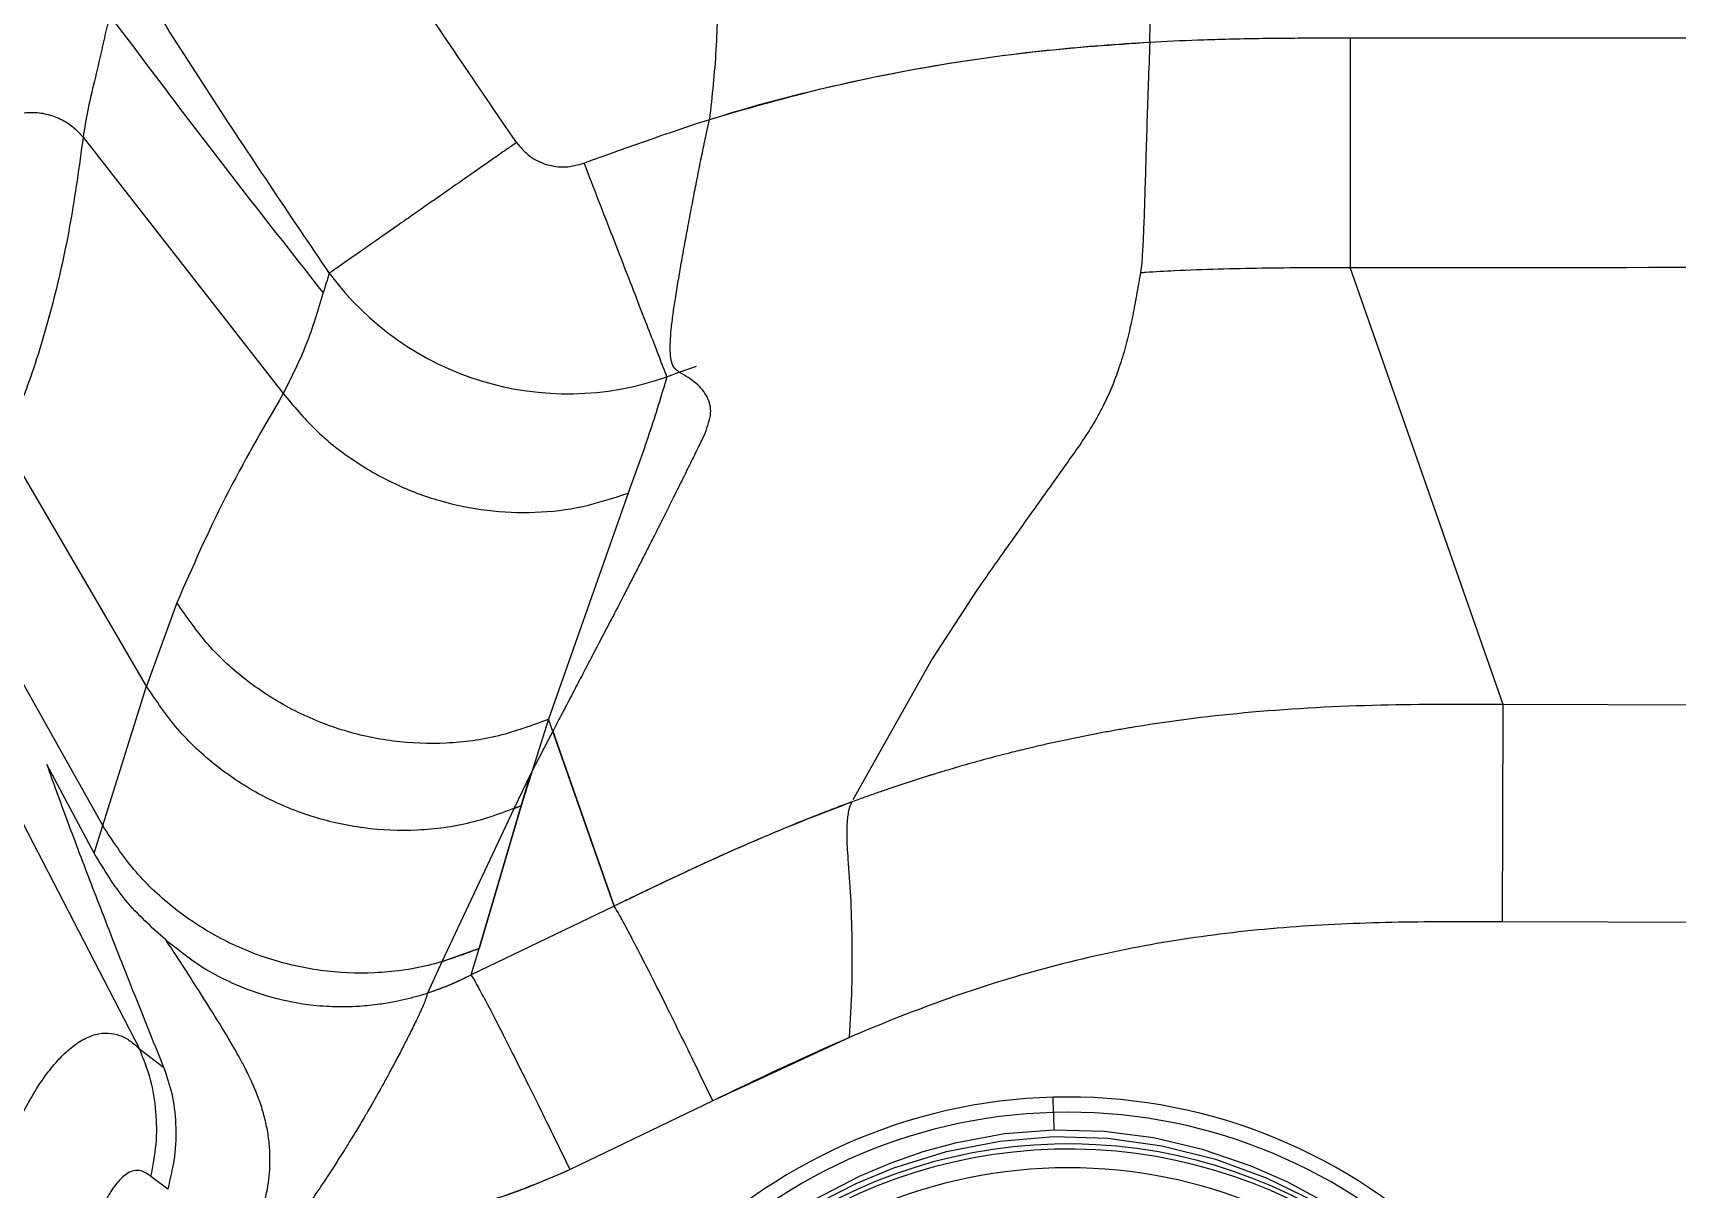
# Model space of a CAD drawing. Extents: x 832 to 912, y 781 to 934.
# Drawn here: x 857.35 to 864.39, y 806.38 to 811.33 of the extents above; entities that cross this region are included whole.
import ezdxf

# ---------------------------------------------------------------- set-up
doc = ezdxf.new("R2010")
doc.units = 0
doc.header["$MEASUREMENT"] = 0
doc.layers.add('1', color=4, linetype='Continuous')

# ---------------------------------------------------------------- blocks, each defined once
blk = doc.blocks.new('1930476 TOP VIEW')
at = {"layer": '1', "color": 3, "linetype": 'Continuous', "lineweight": 25}
for p, q in [((-0.0597, 2.2701), (-0.0614, 2.3355)), ((1.4607, 1.4515), (1.5158, 1.5096)), ((2.3355, 0.0601), (2.3356, 0.0601)), ((-2.3347, -0.0635), (-2.3347, -0.0635)), ((2.1833, -0.0532), (2.1843, -0.0037)), ((2.211, -0.0051), (2.2094, -0.0535)), ((-2.1944, -0.2413), (-2.2069, -0.1221)), ((-2.1802, -0.1192), (-2.1696, -0.2397)), ((1.6929, -1.607), (1.6582, -1.5738)), ((-1.5718, -1.6594), (-1.6048, -1.6943)), ((1.1917, -1.9327), (1.0069, -2.0382)), ((1.0175, -2.0515), (1.2036, -1.947)), ((1.2036, -1.947), (1.2268, -1.9847)), ((-1.1198, -2.0465), (-1.0986, -2.0077)), ((-1.0905, -2.0121), (-1.1115, -2.051)), ((-1.0905, -2.0121), (-0.9073, -2.1022)), ((-0.8973, -2.0884), (-1.0875, -1.9928)), ((-1.1115, -2.051), (-1.1115, -2.051)), ((0.3779, -2.3051), (0.3605, -2.3302))]:
    blk.add_line(p, q, dxfattribs=at)
at = {"layer": '1', "color": 3, "linetype": 'Continuous', "lineweight": 25, "flags": 128}
for points in [[(-0.0577, 2.1946), (-0.0582, 2.2143), (-0.0588, 2.2342), (-0.0592, 2.2514), (-0.0596, 2.265), (-0.0597, 2.2701)], [(-0.0577, 2.1946), (-0.2709, 2.1779), (-0.4811, 2.1392), (-0.6194, 2.1011), (-0.7565, 2.0533), (-0.8921, 1.9957), (-1.0821, 1.8969), (-1.2617, 1.7813), (-1.4307, 1.6488), (-1.5894, 1.4995), (-1.7069, 1.3698), (-1.8133, 1.2336), (-1.9087, 1.0911), (-1.993, 0.9422), (-2.0663, 0.7868), (-2.1432, 0.579), (-2.1978, 0.3685), (-2.23, 0.1551), (-2.2397, -0.0609)], [(2.2406, 0.0577), (2.2194, 0.273), (2.1759, 0.4844), (2.1346, 0.6232), (2.0834, 0.7602), (2.0224, 0.8955), (1.919, 1.0834), (1.7989, 1.2604), (1.6621, 1.4266), (1.5084, 1.5819), (1.3762, 1.6957), (1.2379, 1.7985), (1.0934, 1.8902), (0.9427, 1.9708), (0.7859, 2.0403), (0.5779, 2.112), (0.368, 2.1617), (0.1561, 2.1892), (-0.0577, 2.1946)], [(-2.1327, 0.5637), (-2.0564, 0.782), (-1.956, 0.9914), (-1.8314, 1.1918), (-1.6895, 1.3747), (-1.5297, 1.5422), (-1.3518, 1.6943), (-1.2088, 1.7966), (-1.0599, 1.887), (-0.905, 1.9656), (-0.7442, 2.0322), (-0.5185, 2.1025), (-0.2901, 2.1472), (-0.0589, 2.1664), (0.1729, 2.16), (0.4035, 2.1278), (0.6328, 2.07), (0.8507, 1.9904), (1.0592, 1.889), (1.2585, 1.7658), (1.3996, 1.6605), (1.5311, 1.546), (1.653, 1.4222), (1.7653, 1.2892), (1.9007, 1.0952), (2.0125, 0.8907), (2.1007, 0.6758)], [(2.2768, 0.0586), (2.3097, 0.0595), (2.3355, 0.0601)], [(-2.276, -0.0619), (-2.3088, -0.0628), (-2.3347, -0.0635)], [(-2.1696, -0.2397), (-2.1682, -0.2524), (-2.1666, -0.2651)], [(1.3257, -1.7837), (1.3565, -1.7572), (1.3875, -1.7282), (1.4191, -1.6967), (1.4511, -1.6627), (1.4882, -1.6223), (1.5203, -1.5885), (1.5361, -1.5706), (1.5738, -1.5261), (1.6501, -1.4326), (1.7131, -1.3547), (1.764, -1.293), (1.8027, -1.2474)], [(1.8536, -1.2751), (1.7508, -1.4197), (1.636, -1.5569)], [(-1.5505, -1.6412), (-1.6723, -1.5105), (-1.783, -1.371)], [(-1.7337, -1.3407), (-1.6259, -1.4783), (-1.5085, -1.6075)], [(-1.5085, -1.6075), (-1.3657, -1.7418), (-1.2288, -1.8513)], [(-1.2598, -1.8841), (-1.4104, -1.7688), (-1.5505, -1.6413)], [(1.1643, -1.9016), (1.2465, -1.8446), (1.3256, -1.7836)], [(-1.0875, -1.9927), (-1.1749, -1.9403), (-1.2598, -1.8841)], [(-1.2287, -1.8512), (-1.1465, -1.9078), (-1.0617, -1.9603)], [(-1.0617, -1.9603), (-0.9702, -2.0106), (-0.8765, -2.0559)], [(0.9844, -2.0068), (1.0759, -1.9564), (1.1643, -1.9016)], [(-1.0986, -2.0077), (-1.094, -2.0102), (-1.0905, -2.0121)], [(0.6613, -2.1445), (0.8258, -2.0823), (0.9844, -2.0068)], [(-1.1115, -2.051), (-1.1161, -2.0485), (-1.1198, -2.0465)], [(-0.5642, -2.2205), (-0.7364, -2.1688), (-0.9073, -2.1022)], [(-0.8765, -2.0559), (-0.7223, -2.1199), (-0.5633, -2.1716)], [(-0.5633, -2.1716), (-0.515, -2.1849), (-0.4723, -2.1962), (-0.447, -2.2028), (-0.4241, -2.2088), (-0.4038, -2.2143), (-0.3721, -2.2233), (-0.3378, -2.2336), (-0.3007, -2.2452), (-0.2525, -2.2615), (-0.2175, -2.2763), (-0.196, -2.2904), (-0.188, -2.304)], [(0.3104, -2.2907), (0.3137, -2.2823), (0.3233, -2.273), (0.3393, -2.2626), (0.3718, -2.2466), (0.416, -2.2287), (0.4683, -2.2095), (0.5277, -2.189), (0.5935, -2.1669), (0.6613, -2.1445)], [(-0.188, -2.304), (-0.1866, -2.3285), (-0.1854, -2.3478)], [(0.3101, -2.3347), (0.3103, -2.3101), (0.3104, -2.2907)]]:
    blk.add_lwpolyline(points, dxfattribs=at)
at = {"layer": '1', "color": 4, "linetype": 'Continuous', "lineweight": 25, "flags": 128}
for points in [[(1.2456, -1.6973), (1.3761, -1.5901), (1.4983, -1.4746), (1.6121, -1.351), (1.7174, -1.2191), (1.8114, -1.0818), (1.8942, -0.9393), (1.9498, -0.8265), (1.9977, -0.7125), (2.0379, -0.5971), (2.0704, -0.4804), (2.1023, -0.3176), (2.1187, -0.1551), (2.1194, 0.007)], [(-2.116, -0.1051), (-2.1105, -0.2265), (-2.0962, -0.3476), (-2.0732, -0.4684), (-2.0413, -0.5891), (-1.9882, -0.7417), (-1.9215, -0.8914), (-1.8412, -1.0379), (-1.751, -1.1759), (-1.6499, -1.308), (-1.5378, -1.4342), (-1.4176, -1.5517), (-1.2894, -1.6605), (-1.1533, -1.7607)], [(1.2268, -1.9847), (1.0621, -2.0773), (0.8929, -2.155), (0.7199, -2.218), (0.5394, -2.2747), (0.3605, -2.3302)], [(-0.236, -2.3459), (-0.4158, -2.3004), (-0.6172, -2.2483), (-0.7717, -2.2011), (-0.9432, -2.1336), (-1.1115, -2.051)]]:
    blk.add_lwpolyline(points, dxfattribs=at)
at = {"layer": '1', "color": 3, "linetype": 'Continuous', "lineweight": 25}
for radius in [0.335, 0.3177, 0.3003, 0.2097, 0.1923, 0.175]:
    blk.add_circle((0.0004, -0.0016), radius, dxfattribs=at)
at = {"layer": '1', "color": 4, "linetype": 'Continuous', "lineweight": 25}
for centre, radius, start, end in [((0.0005, 0.0003), 2.3361, 91.51982, 181.56408), ((0, 0), 2.3363, 1.47437, 91.50694), ((0.0027, -0.0858), 2.1188, 2.51286, 180.52033), ((0.0021, 0.0022), 2.3342, 316.4177, 1.4208), ((-0.0005, 0.0026), 2.3352, 181.62148, 226.60533), ((0.0026, 0.0026), 2.3341, 301.6335, 316.40155), ((-0.002, 0.0025), 2.3341, 226.63098, 241.38673), ((0.0012, -0.0326), 2.0783, 236.25201, 306.7788), ((-0.3408, -2.408), 0.1218, 30.63635, 44.99293), ((-0.1621, -1.0295), 1.3185, 266.78733, 268.98676), ((0.0025, -0.0773), 2.2782, 265.26942, 277.76124), ((0.6159, -5.4723), 3.1525, 94.64701, 95.56656)]:
    blk.add_arc(centre, radius, start, end, dxfattribs=at)
at = {"layer": '1', "color": 3, "linetype": 'Continuous', "lineweight": 25}
for centre, radius, start, end in [((0.0013, -0.007), 2.2779, 91.53453, 181.38069), ((-0.0001, -0.007), 2.2779, 1.65158, 91.49826), ((0.0018, -0.0536), 2.1889, 19.20211, 163.83113), ((0.0027, -0.0858), 2.1989, 20.00387, 163.02936), ((2.013, 0.913), 0.2529, 282.78121, 290.29082), ((0.1339, -0.0114), 2.0503, 0.21491, 19.30265), ((0.2446, 0.0256), 1.9667, 359.10558, 19.30657), ((-0.2448, 0.0126), 1.9667, 163.72699, 183.92825), ((-2.0554, 0.8149), 0.2629, 252.88594, 260.10943), ((-0.1691, -0.0141), 2.0138, 163.55605, 182.99306), ((-0.0063, -0.0096), 2.2841, 316.77678, 1.71122), ((-0.0088, -0.0117), 2.2505, 325.84995, 1.76662), ((1.6524, -3.0158), 3.0587, 79.98853, 81.21898), ((2.2506, 0.3645), 0.307, 268.12953, 274.90242), ((-2.266, 0.2449), 0.307, 268.13019, 274.90317), ((0.0072, -0.0094), 2.2838, 181.3175, 226.25982), ((0.01, -0.0113), 2.2503, 181.26438, 217.17573), ((-0.0826, 0.0108), 2.2666, 326.28263, 358.38148), ((-0.1862, -0.0181), 2.3959, 328.35977, 359.15438), ((2.2009, 0.3362), 0.3898, 267.40288, 271.25197), ((2.2131, 0.278), 0.2831, 264.17233, 269.58491), ((-2.2304, 0.2225), 0.3454, 273.90884, 278.37348), ((-2.8851, 3.2301), 3.4227, 281.88602, 282.98556), ((-2.228, 0.4696), 0.7117, 272.7074, 274.70646), ((0.2502, 0.0092), 2.4574, 185.84913, 214.16973), ((0.2388, 0.0782), 2.4298, 188.12389, 215.73012), ((-1.3971, -1.9436), 0.6905, 119.17215, 123.97657), ((-1.2625, -1.9562), 0.4268, 125.19344, 132.42645), ((-0.0165, -0.0525), 2.2348, 302.72494, 317.68322), ((-0.0009, -0.016), 2.2755, 301.95511, 316.80253), ((1.6874, -1.5121), 0.0683, 221.19493, 244.43479), ((-1.6045, -1.5989), 0.0686, 298.61868, 321.83888), ((0.0025, -0.0159), 2.2756, 226.23075, 241.06529), ((1.7303, -1.3286), 0.609, 217.26013, 228.36939), ((-1.6384, -1.4333), 0.5852, 314.42075, 325.98168), ((-1.0579, -2.0439), 0.2575, 131.58323, 141.64461), ((-0.927, -2.0936), 0.1895, 135.32128, 147.8553), ((1.0365, -2.0423), 0.19, 35.21221, 47.70509), ((1.2281, -1.9143), 0.0407, 206.65881, 232.74062), ((-1.1245, -1.9765), 0.0404, 310.14997, 336.39782), ((0.0023, -0.0733), 2.1686, 246.09544, 296.92668), ((0.8666, -2.115), 0.1599, 28.68118, 42.56778), ((1.04, -2.0227), 0.0365, 205.06635, 231.96503), ((-0.9304, -2.0751), 0.0357, 310.46453, 338.12315), ((-0.7549, -2.1568), 0.158, 140.29118, 154.3415), ((-0.0014, -0.0191), 2.2734, 287.48803, 296.6258), ((-0.8686, -3.6735), 1.4846, 65.57071, 78.16542), ((1.0684, -3.6373), 1.5005, 104.93372, 117.39941)]:
    blk.add_arc(centre, radius, start, end, dxfattribs=at)
blk = doc.blocks.new('2026 SOVEREIGN HL')
at = {"layer": '1', "color": 3, "linetype": 'Continuous', "lineweight": 25}
for p, q in [((31.2568, 14.2172), (43.1349, 14.2236)), ((25.8318, 13.7913), (26.6887, 12.6935)), ((31.9122, 11.3618), (31.2573, 13.2335)), ((28.3317, 12.7654), (28.3843, 12.7853)), ((28.3842, 12.7855), (28.4577, 12.8105)), ((26.103, 11.4403), (25.4955, 12.4821)), ((28.1662, 12.2674), (27.8246, 11.2983)), ((29.6583, 11.8508), (29.4667, 11.557)), ((29.6843, 11.8883), (29.6583, 11.8508)), ((26.074, 9.8846), (25.0915, 11.7864)), ((26.233, 11.7971), (26.103, 11.4403)), ((29.4667, 11.557), (29.1281, 10.9536)), ((25.9161, 10.8424), (26.103, 11.4403)), ((43.5253, 11.3264), (31.9122, 11.3618)), ((27.8246, 11.2983), (27.7073, 10.9275)), ((28.1057, 10.498), (27.8246, 11.2983)), ((27.8428, 11.2465), (27.749, 11.0656)), ((27.8428, 11.2465), (28.1057, 10.498)), ((27.749, 11.0656), (27.6758, 10.9142)), ((27.7073, 10.9275), (27.749, 11.0656)), ((27.6758, 10.9142), (27.368, 10.2588)), ((27.5277, 10.3161), (27.7073, 10.9275)), ((27.7073, 10.9275), (27.5277, 10.3161)), ((27.7073, 10.9275), (27.6758, 10.9142)), ((25.8789, 10.725), (25.9161, 10.8424)), ((28.1057, 10.498), (27.4939, 10.2031)), ((28.1057, 10.498), (27.4939, 10.2031)), ((43.4372, 10.3959), (31.9093, 10.4304)), ((27.5277, 10.3161), (27.368, 10.2588)), ((27.4939, 10.2031), (27.5277, 10.3161)), ((27.4939, 10.2031), (27.5277, 10.3161)), ((27.368, 10.2588), (27.306, 10.1245)), ((29.1129, 9.935), (28.5283, 9.6638)), ((26.074, 9.8846), (26.1763, 9.8079)), ((28.5283, 9.6638), (27.9166, 9.3689)), ((28.5283, 9.6638), (27.9166, 9.3689)), ((26.1942, 9.2856), (26.122, 9.3395))]:
    blk.add_line(p, q, dxfattribs=at)
at = {"layer": '1', "color": 3, "linetype": 'Continuous', "lineweight": 25, "flags": 128}
for points in [[(25.9161, 10.8424), (25.5821, 11.4385), (25.2482, 12.0347)], [(25.8789, 10.725), (25.7777, 10.9144), (25.6763, 11.1038)]]:
    blk.add_lwpolyline(points, dxfattribs=at)
at = {"layer": '1', "color": 3, "linetype": 'Continuous', "lineweight": 25}
blk.add_arc((27.9077, 13.9614), 1.2689, 216.37211, 289.52149, dxfattribs=at)
for points, knots in [([(30.3993, 14.1993), (30.4023, 14.3389), (30.4083, 14.618), (30.3771, 15.0355), (30.3158, 15.4495), (30.221, 15.8572), (30.0927, 16.2556), (29.9318, 16.6418), (29.7386, 17.0126), (29.5135, 17.3654), (29.259, 17.6974), (28.9756, 18.0055), (28.668, 18.2897), (28.4435, 18.4552), (28.3313, 18.5379)], [0, 0, 0, 0, 0.083479, 0.166878, 0.250017, 0.333573, 0.416899, 0.500027, 0.583472, 0.666625, 0.750012, 0.833271, 0.916707, 1, 1, 1, 1]), ([(27.2266, 17.0225), (27.3066, 16.9636), (27.4671, 16.8455), (27.6842, 16.6389), (27.8815, 16.4138), (28.0544, 16.1704), (28.2016, 15.9103), (28.323, 15.6367), (28.4187, 15.3531), (28.4883, 15.0621), (28.5315, 14.7661), (28.5497, 14.4667), (28.546, 14.1667), (28.5246, 13.9676), (28.5139, 13.8681)], [0, 0, 0, 0, 0.08294, 0.166607, 0.249966, 0.332909, 0.415806, 0.499524, 0.582833, 0.665756, 0.749436, 0.832629, 0.916364, 1, 1, 1, 1]), ([(26.7241, 15.2539), (26.8765, 15.0049), (27.1847, 14.5014), (27.5182, 14.0144), (27.6867, 13.7682)], [0, 0, 0, 0, 0.494598, 1, 1, 1, 1]), ([(25.886, 14.7541), (25.9653, 14.6241), (26.125, 14.3623), (26.4552, 13.845), (26.7134, 13.4628), (26.8852, 13.2085)], [0, 0, 0, 0, 0.248172, 0.499796, 1, 1, 1, 1]), ([(25.9422, 14.3033), (25.9216, 14.2112), (25.891, 14.0737), (25.8495, 13.9068), (25.8377, 13.8297), (25.8318, 13.7913)], [0, 0, 0, 0, 0.505087, 0.753521, 1, 1, 1, 1]), ([(25.9443, 14.3154), (26.0944, 14.1156), (26.3946, 13.716), (26.7041, 13.3225), (26.8589, 13.1257)], [0, 0, 0, 0, 0.499995, 1, 1, 1, 1]), ([(27.9762, 13.6807), (28.1734, 13.7523), (28.5688, 13.8959), (29.1813, 14.0499), (29.7328, 14.1428), (30.2167, 14.1903), (30.5337, 14.207), (30.7553, 14.2132), (30.8802, 14.2154), (31.0023, 14.2166), (31.1276, 14.2171), (31.2115, 14.2172), (31.2568, 14.2172)], [0, 0, 0, 0, 0.187982, 0.376929, 0.565397, 0.688927, 0.812685, 0.849922, 0.887705, 0.924729, 0.959397, 1, 1, 1, 1]), ([(28.5139, 13.8681), (28.6685, 13.9127), (28.9774, 14.0019), (29.4497, 14.0977), (29.9239, 14.166), (30.2415, 14.1882), (30.3993, 14.1993)], [0, 0, 0, 0, 0.2515383, 0.5024491, 0.7527107, 1, 1, 1, 1]), ([(30.3993, 14.1993), (30.3969, 14.1401), (30.3922, 14.0249), (30.3867, 13.8571), (30.382, 13.6997), (30.3779, 13.5552), (30.3738, 13.43), (30.3694, 13.3283), (30.3646, 13.252), (30.3609, 13.2251), (30.3591, 13.212)], [0, 0, 0, 0, 0.127639, 0.248786, 0.373588, 0.499901, 0.626326, 0.751005, 0.878733, 1, 1, 1, 1]), ([(31.2568, 14.2172), (31.2568, 14.1593), (31.2569, 14.0435), (31.257, 13.875), (31.2571, 13.7167), (31.2571, 13.5736), (31.2572, 13.4497), (31.2573, 13.3495), (31.2573, 13.2734), (31.2573, 13.2468), (31.2573, 13.2335)], [0, 0, 0, 0, 0.125006, 0.250005, 0.375002, 0.500001, 0.624999, 0.749996, 0.874996, 1, 1, 1, 1]), ([(25.4921, 13.8721), (25.5106, 13.8795), (25.5487, 13.8946), (25.6116, 13.9004), (25.6752, 13.8932), (25.7354, 13.8716), (25.7899, 13.8381), (25.8178, 13.8069), (25.8318, 13.7913)], [0, 0, 0, 0, 0.1589596, 0.3271658, 0.4953744, 0.6635823, 0.8317907, 1, 1, 1, 1]), ([(28.3842, 12.7856), (28.3772, 12.7899), (28.3631, 12.7987), (28.3512, 12.8268), (28.3454, 12.8652), (28.3455, 12.9128), (28.3497, 12.9692), (28.3573, 13.0315), (28.3676, 13.1016), (28.3796, 13.1743), (28.3934, 13.2536), (28.4076, 13.333), (28.4235, 13.4188), (28.4395, 13.5033), (28.457, 13.5941), (28.4739, 13.6794), (28.493, 13.7724), (28.5062, 13.8331), (28.5139, 13.8681)], [0, 0, 0, 0, 0.0622842, 0.1248348, 0.1868678, 0.2497069, 0.3095507, 0.3748022, 0.4343136, 0.500053, 0.5592085, 0.6249322, 0.6827563, 0.7499854, 0.8076275, 0.874942, 0.9277816, 1, 1, 1, 1]), ([(25.8318, 13.7912), (25.8149, 13.6673), (25.7809, 13.4188), (25.7042, 13.0772), (25.611, 12.7589), (25.534, 12.5745), (25.4955, 12.4821)], [0, 0, 0, 0, 0.248414, 0.497905, 0.74844, 1, 1, 1, 1]), ([(27.6867, 13.7682), (27.6728, 13.7585), (27.6382, 13.7344), (27.5763, 13.6911), (27.504, 13.6407), (27.4254, 13.5858), (27.3551, 13.5367), (27.2894, 13.4908), (27.2301, 13.4494), (27.1596, 13.4002), (27.0859, 13.3487), (27.0176, 13.301), (26.9591, 13.2601), (26.9135, 13.2283), (26.8945, 13.215), (26.886, 13.209)], [0, 0, 0, 0, 0.037459, 0.093244, 0.167347, 0.234954, 0.312861, 0.370538, 0.432795, 0.499633, 0.606241, 0.703573, 0.791628, 0.906246, 1, 1, 1, 1]), ([(27.6876, 13.7689), (27.7053, 13.7481), (27.7405, 13.7067), (27.8152, 13.6712), (27.8972, 13.6586), (27.9499, 13.6734), (27.9762, 13.6807)], [0, 0, 0, 0, 0.249898, 0.498373, 0.748921, 1, 1, 1, 1]), ([(28.3317, 12.7654), (28.3267, 12.7782), (28.3168, 12.8038), (28.2891, 12.8754), (28.2528, 12.9691), (28.2082, 13.0845), (28.1567, 13.2174), (28.0999, 13.3641), (28.0395, 13.5202), (27.998, 13.6275), (27.9772, 13.6811)], [0, 0, 0, 0, 0.125004, 0.250004, 0.375001, 0.5, 0.624998, 0.749995, 0.874995, 1, 1, 1, 1]), ([(31.2573, 13.2335), (31.2866, 13.2336), (33.2662, 13.2346), (37.2256, 13.2371), (41.1557, 13.2394), (43.1355, 13.2406)], [0, 0, 0, 0, 0.007395, 0.499982, 1, 1, 1, 1]), ([(26.8858, 13.2093), (26.8815, 13.1956), (26.873, 13.1681), (26.8644, 13.1404), (26.8602, 13.1266)], [0, 0, 0, 0, 0.5003079, 1, 1, 1, 1]), ([(30.3591, 13.2119), (30.3583, 13.2072), (30.3563, 13.196), (30.3531, 13.1773), (30.3495, 13.1568), (30.3462, 13.138), (30.343, 13.1199), (30.3397, 13.1018), (30.3358, 13.0804), (30.3317, 13.0583), (30.327, 13.0342), (30.322, 13.0097), (30.3121, 12.963), (30.2957, 12.8945), (30.2694, 12.807), (30.2376, 12.7222), (30.1998, 12.6396), (30.1547, 12.5566), (30.1162, 12.4994), (30.0974, 12.4715)], [0, 0, 0, 0, 0.019804, 0.046679, 0.078454, 0.105053, 0.125479, 0.153834, 0.180539, 0.214563, 0.245465, 0.280971, 0.31622, 0.438629, 0.563473, 0.6741, 0.781421, 0.893119, 1, 1, 1, 1]), ([(30.3593, 13.2119), (30.3667, 13.2124), (30.4153, 13.2158), (30.5887, 13.225), (30.8807, 13.2333), (31.1315, 13.2335), (31.2573, 13.2335)], [0, 0, 0, 0, 0.0248275, 0.1628023, 0.579761, 1, 1, 1, 1]), ([(26.8602, 13.1266), (26.8374, 13.0505), (26.7921, 12.8994), (26.723, 12.7618), (26.6887, 12.6935)], [0, 0, 0, 0, 0.503489, 1, 1, 1, 1]), ([(28.3317, 12.7654), (28.307, 12.684), (28.258, 12.5218), (28.1967, 12.352), (28.1662, 12.2674)], [0, 0, 0, 0, 0.501911, 1, 1, 1, 1]), ([(28.4951, 12.5244), (28.5058, 12.5535), (28.5271, 12.6116), (28.5079, 12.6805), (28.4609, 12.739), (28.4098, 12.77), (28.3841, 12.7855)], [0, 0, 0, 0, 0.251355, 0.500225, 0.749318, 1, 1, 1, 1]), ([(26.6887, 12.6935), (26.603, 12.546), (26.4316, 12.2512), (26.2992, 11.9484), (26.233, 11.7971)], [0, 0, 0, 0, 0.500147, 1, 1, 1, 1]), ([(26.6887, 12.6935), (26.7327, 12.6408), (26.8206, 12.5355), (26.9834, 12.4062), (27.1633, 12.3026), (27.3579, 12.2294), (27.5613, 12.1878), (27.7678, 12.18), (27.9728, 12.2032), (28.1017, 12.246), (28.1662, 12.2674)], [0, 0, 0, 0, 0.125003, 0.250004, 0.375001, 0.5, 0.624999, 0.749996, 0.874996, 1, 1, 1, 1]), ([(28.4951, 12.5244), (28.4863, 12.5062), (28.4671, 12.4668), (28.4354, 12.402), (28.406, 12.3422), (28.3802, 12.2901), (28.3592, 12.2478), (28.3369, 12.2032), (28.315, 12.1596), (28.2927, 12.1151), (28.268, 12.0663), (28.2391, 12.0092), (28.2087, 11.9497), (28.1792, 11.8921), (28.1489, 11.8334), (28.1153, 11.7686), (28.077, 11.6948), (28.0365, 11.6172), (27.996, 11.5399), (27.9565, 11.4643), (27.9173, 11.3895), (27.8792, 11.3166), (27.8544, 11.2688), (27.8428, 11.2465)], [0, 0, 0, 0, 0.045247, 0.098625, 0.160129, 0.191941, 0.225559, 0.262581, 0.299651, 0.330233, 0.368706, 0.415915, 0.465273, 0.50857, 0.550458, 0.602009, 0.658621, 0.720293, 0.780004, 0.835006, 0.892016, 0.949705, 1, 1, 1, 1]), ([(30.0974, 12.4715), (30.0796, 12.4463), (30.0432, 12.3947), (29.9862, 12.3146), (29.9276, 12.2324), (29.8688, 12.15), (29.8098, 12.067), (29.7485, 11.9802), (29.7061, 11.9195), (29.6843, 11.8883)], [0, 0, 0, 0, 0.135599, 0.277004, 0.424216, 0.564797, 0.701025, 0.846095, 1, 1, 1, 1]), ([(27.8246, 11.2983), (27.7543, 11.272), (27.6135, 11.2193), (27.3872, 11.1897), (27.159, 11.198), (26.9352, 11.2472), (26.7232, 11.3346), (26.531, 11.458), (26.3617, 11.6116), (26.2759, 11.7352), (26.233, 11.7971)], [0, 0, 0, 0, 0.125006, 0.250006, 0.375002, 0.5, 0.624998, 0.749994, 0.874994, 1, 1, 1, 1]), ([(27.7073, 10.9275), (27.636, 10.9006), (27.4933, 10.8469), (27.2638, 10.8169), (27.0327, 10.8257), (26.8063, 10.8765), (26.5925, 10.9665), (26.3993, 11.0932), (26.2301, 11.2507), (26.1454, 11.3771), (26.103, 11.4403)], [0, 0, 0, 0, 0.1250064, 0.2500067, 0.3750019, 0.4999995, 0.6249975, 0.7499929, 0.8749922, 1, 1, 1, 1]), ([(31.9122, 11.3618), (31.7373, 11.3621), (31.378, 11.3627), (30.8519, 11.3358), (30.484, 11.2901), (30.2819, 11.2562), (30.226, 11.2463), (30.1701, 11.2359), (30.1142, 11.225), (30.0585, 11.2137), (30.0028, 11.2018), (29.9556, 11.1913), (29.9097, 11.1807), (29.8579, 11.1685), (29.7847, 11.1503), (29.6957, 11.127), (29.6066, 11.1022), (29.5328, 11.0806), (29.4869, 11.0666), (29.4638, 11.0595), (29.4558, 11.057), (29.4292, 11.0487), (29.3698, 11.0298), (29.2949, 11.0048), (29.225, 10.9806), (29.1694, 10.9608), (29.1087, 10.9387), (29.0433, 10.9141), (28.9548, 10.8799), (28.8459, 10.8361), (28.719, 10.7825), (28.6023, 10.7312), (28.5098, 10.6893), (28.4334, 10.654), (28.3589, 10.6192), (28.2769, 10.5803), (28.2018, 10.5443), (28.1465, 10.5177), (28.1169, 10.5034), (28.1057, 10.498)], [0, 0, 0, 0, 0.1328321, 0.2729123, 0.3998359, 0.414208, 0.4285931, 0.4429882, 0.457392, 0.4718022, 0.4862187, 0.5006404, 0.5085172, 0.5220067, 0.5411061, 0.5657984, 0.5918704, 0.6113571, 0.6242886, 0.6283048, 0.6297016, 0.6306914, 0.649405, 0.6770909, 0.6906494, 0.7056104, 0.7219593, 0.7396788, 0.7587474, 0.7939941, 0.8288907, 0.8633804, 0.8908112, 0.9060741, 0.9273183, 0.9533225, 0.9750366, 0.9905237, 1, 1, 1, 1]), ([(31.9093, 10.4304), (31.9094, 10.4859), (31.9098, 10.597), (31.9102, 10.7571), (31.9107, 10.9067), (31.9111, 11.0415), (31.9115, 11.1579), (31.9118, 11.2521), (31.912, 11.3238), (31.9121, 11.3491), (31.9122, 11.3618)], [0, 0, 0, 0, 0.125004, 0.250003, 0.375001, 0.500001, 0.624999, 0.749997, 0.874996, 1, 1, 1, 1]), ([(25.6763, 11.1038), (25.6901, 11.0655), (25.7179, 10.9878), (25.7624, 10.8669), (25.8096, 10.7406), (25.8597, 10.6089), (25.9345, 10.4148), (26.0389, 10.1488), (26.1294, 9.9243), (26.1763, 9.8079)], [0, 0, 0, 0, 0.0944567, 0.1916913, 0.2917555, 0.3947119, 0.5006047, 0.7411742, 1, 1, 1, 1]), ([(29.1232, 10.9439), (29.0036, 10.8978), (28.7681, 10.807), (28.4305, 10.6542), (28.2121, 10.5492), (28.1057, 10.498)], [0, 0, 0, 0, 0.345837, 0.681142, 1, 1, 1, 1]), ([(29.1082, 10.6983), (29.1069, 10.7162), (29.1039, 10.7545), (29.1024, 10.805), (29.1034, 10.8593), (29.1089, 10.9084), (29.1186, 10.9327), (29.1232, 10.9439)], [0, 0, 0, 0, 0.1563115, 0.3334128, 0.5001309, 0.7679283, 1, 1, 1, 1]), ([(27.5277, 10.3161), (27.4558, 10.2891), (27.312, 10.2351), (27.0805, 10.2055), (26.8476, 10.2154), (26.6196, 10.2678), (26.4047, 10.36), (26.211, 10.4894), (26.0419, 10.6498), (25.958, 10.7782), (25.9161, 10.8424)], [0, 0, 0, 0, 0.125007, 0.250007, 0.375002, 0.5, 0.624998, 0.749993, 0.874992, 1, 1, 1, 1]), ([(26.1858, 10.3527), (26.1253, 10.407), (26.0043, 10.5156), (25.9207, 10.6552), (25.8789, 10.725)], [0, 0, 0, 0, 0.5001965, 1, 1, 1, 1]), ([(29.1129, 9.935), (29.1171, 10.0064), (29.1256, 10.1498), (29.1254, 10.3547), (29.1195, 10.5447), (29.112, 10.6469), (29.1082, 10.6983)], [0, 0, 0, 0, 0.24947, 0.501028, 0.749487, 1, 1, 1, 1]), ([(28.5283, 9.6638), (28.5041, 9.7137), (28.4558, 9.8134), (28.3853, 9.9569), (28.3188, 10.091), (28.2581, 10.2117), (28.2048, 10.3159), (28.1608, 10.4001), (28.1261, 10.4642), (28.1125, 10.4867), (28.1057, 10.498)], [0, 0, 0, 0, 0.125005, 0.250004, 0.375001, 0.5, 0.624999, 0.749997, 0.874996, 1, 1, 1, 1]), ([(28.5283, 9.6638), (28.5041, 9.7137), (28.4558, 9.8134), (28.3853, 9.9569), (28.3188, 10.091), (28.2581, 10.2117), (28.2048, 10.3159), (28.1608, 10.4001), (28.1261, 10.4642), (28.1125, 10.4867), (28.1057, 10.498)], [0, 0, 0, 0, 0.125005, 0.250004, 0.375001, 0.5, 0.624999, 0.749997, 0.874996, 1, 1, 1, 1]), ([(31.9093, 10.4304), (31.7606, 10.4308), (31.4658, 10.4315), (31.0257, 10.4142), (30.5907, 10.3685), (30.1612, 10.2893), (29.7399, 10.1753), (29.3281, 10.0288), (28.9252, 9.855), (28.661, 9.7277), (28.5283, 9.6638)], [0, 0, 0, 0, 0.1270459, 0.2520326, 0.3764165, 0.5006726, 0.624994, 0.7492126, 0.8740356, 1, 1, 1, 1]), ([(26.596, 9.1779), (26.6063, 9.2187), (26.6259, 9.2955), (26.6336, 9.3973), (26.63, 9.4791), (26.6202, 9.5463), (26.6072, 9.6003), (26.5938, 9.6439), (26.5821, 9.677), (26.5694, 9.7091), (26.5555, 9.7412), (26.5414, 9.7715), (26.5236, 9.8072), (26.5041, 9.8442), (26.4829, 9.8819), (26.4448, 9.9475), (26.3885, 10.0386), (26.3162, 10.1526), (26.2495, 10.2579), (26.207, 10.3212), (26.1858, 10.3527)], [0, 0, 0, 0, 0.081399, 0.153355, 0.201681, 0.247931, 0.294652, 0.319716, 0.346567, 0.371427, 0.395918, 0.424457, 0.4466, 0.486494, 0.520482, 0.547132, 0.664686, 0.778432, 0.889808, 1, 1, 1, 1]), ([(27.4939, 10.2031), (27.4936, 10.2029), (27.4902, 10.2012), (27.4781, 10.195), (27.4485, 10.1805), (27.3958, 10.1568), (27.3323, 10.1326), (27.2697, 10.1129), (27.2168, 10.0988), (27.1616, 10.0867), (27.0943, 10.0753), (27.0238, 10.0681), (26.9635, 10.0658), (26.9169, 10.0659), (26.8709, 10.0676), (26.7769, 10.0754), (26.64, 10.1013), (26.473, 10.162), (26.3187, 10.2451), (26.2298, 10.3171), (26.1858, 10.3526)], [0, 0, 0, 0, 0.000847, 0.008249, 0.029464, 0.071986, 0.133028, 0.175565, 0.213173, 0.250686, 0.296837, 0.359248, 0.402232, 0.425867, 0.458828, 0.500462, 0.627213, 0.75443, 0.878631, 1, 1, 1, 1]), ([(27.4939, 10.2031), (27.4668, 10.1897), (27.4059, 10.1596), (27.3416, 10.137), (27.306, 10.1245)], [0, 0, 0, 0, 0.446421, 1, 1, 1, 1]), ([(27.9166, 9.3689), (27.8924, 9.4188), (27.8441, 9.5185), (27.7736, 9.6621), (27.707, 9.7961), (27.6464, 9.9168), (27.5931, 10.0211), (27.549, 10.1052), (27.5143, 10.1693), (27.5007, 10.1918), (27.4939, 10.2031)], [0, 0, 0, 0, 0.125005, 0.250004, 0.375001, 0.5, 0.625, 0.749997, 0.874996, 1, 1, 1, 1]), ([(27.9166, 9.3689), (27.8924, 9.4188), (27.8441, 9.5185), (27.7736, 9.6621), (27.707, 9.7961), (27.6464, 9.9168), (27.5931, 10.0211), (27.549, 10.1052), (27.5143, 10.1693), (27.5007, 10.1918), (27.4939, 10.2031)], [0, 0, 0, 0, 0.125003, 0.250004, 0.375001, 0.5, 0.624999, 0.749996, 0.874996, 1, 1, 1, 1]), ([(27.306, 10.1244), (27.3048, 10.1196), (27.3022, 10.1095), (27.295, 10.0897), (27.2865, 10.0691), (27.2774, 10.0487), (27.2684, 10.0293), (27.257, 10.0053), (27.2434, 9.9774), (27.2257, 9.9418), (27.2028, 9.8968), (27.1752, 9.8439), (27.1468, 9.7904), (27.1122, 9.7271), (27.0803, 9.6698), (27.0544, 9.6253), (27.0459, 9.6103), (27.0422, 9.6043), (27.0409, 9.6016), (27.0401, 9.6005), (27.04, 9.6004), (27.0399, 9.6002), (27.0395, 9.5995), (27.0377, 9.5965), (27.0309, 9.5848), (27.0187, 9.5643), (27.0004, 9.5339), (26.9783, 9.4975), (26.94, 9.4357), (26.8873, 9.3536), (26.8209, 9.2538), (26.7763, 9.1894), (26.7539, 9.1572)], [0, 0, 0, 0, 0.038866, 0.0807773, 0.1255741, 0.1505823, 0.1798908, 0.2134208, 0.2511056, 0.2883645, 0.3428668, 0.4036837, 0.4547354, 0.5015041, 0.5842928, 0.6104277, 0.6199302, 0.6233298, 0.6265403, 0.6265448, 0.6265831, 0.6266844, 0.6270697, 0.6285642, 0.6344471, 0.6577908, 0.6819383, 0.7129604, 0.750862, 0.8391358, 0.9193567, 1, 1, 1, 1]), ([(25.3863, 9.1249), (25.3978, 9.1635), (25.4209, 9.2412), (25.4606, 9.3554), (25.5047, 9.4676), (25.5542, 9.5767), (25.6091, 9.6796), (25.6655, 9.7668), (25.7207, 9.8357), (25.7742, 9.8885), (25.8295, 9.9274), (25.885, 9.9506), (25.9387, 9.9565), (25.9885, 9.9461), (26.0341, 9.9223), (26.0608, 9.8971), (26.074, 9.8846)], [0, 0, 0, 0, 0.077828, 0.156271, 0.235083, 0.315031, 0.397026, 0.477532, 0.542956, 0.606029, 0.672103, 0.738821, 0.804796, 0.870774, 0.935925, 1, 1, 1, 1]), ([(26.1224, 9.3395), (26.1313, 9.3855), (26.1488, 9.4773), (26.1469, 9.618), (26.125, 9.7568), (26.0911, 9.8418), (26.074, 9.8846)], [0, 0, 0, 0, 0.2491812, 0.4969786, 0.7468491, 1, 1, 1, 1]), ([(26.1763, 9.8079), (26.1892, 9.771), (26.2156, 9.695), (26.2312, 9.5644), (26.2273, 9.4249), (26.2052, 9.3317), (26.1941, 9.2853)], [0, 0, 0, 0, 0.2349231, 0.4844718, 0.7433954, 1, 1, 1, 1]), ([(26.122, 9.3395), (26.1152, 9.3446), (26.1017, 9.3547), (26.0801, 9.3646), (26.0528, 9.3671), (26.0183, 9.354), (25.9763, 9.3149), (25.9422, 9.2635), (25.9168, 9.2145), (25.8973, 9.1704), (25.8774, 9.118), (25.8581, 9.0581), (25.8461, 9.017), (25.8402, 8.9963)], [0, 0, 0, 0, 0.085518, 0.170497, 0.250507, 0.375531, 0.499633, 0.624303, 0.685245, 0.747988, 0.829532, 0.914344, 1, 1, 1, 1]), ([(27.9166, 9.3689), (27.8136, 9.3246), (27.607, 9.2356), (27.2753, 9.1635), (26.9348, 9.1363), (26.7091, 9.164), (26.596, 9.1779)], [0, 0, 0, 0, 0.247728, 0.497335, 0.748252, 1, 1, 1, 1]), ([(27.9166, 9.3689), (27.8259, 9.3293), (27.644, 9.2499), (27.3533, 9.1782), (27.0546, 9.141), (26.8542, 9.1518), (26.7539, 9.1572)], [0, 0, 0, 0, 0.24785, 0.497431, 0.748274, 1, 1, 1, 1])]:
    blk.add_open_spline(points, degree=3, knots=knots, dxfattribs=at)
blk.add_blockref('1930476 TOP VIEW', (30.0471, 7.3437))

msp = doc.modelspace()

# ---------------------------------------------------------------- block references
at = {"layer": '1'}
msp.add_blockref('2026 SOVEREIGN HL', (831.7292, 797.0948), dxfattribs=at)

doc.saveas('drawing.dxf')
